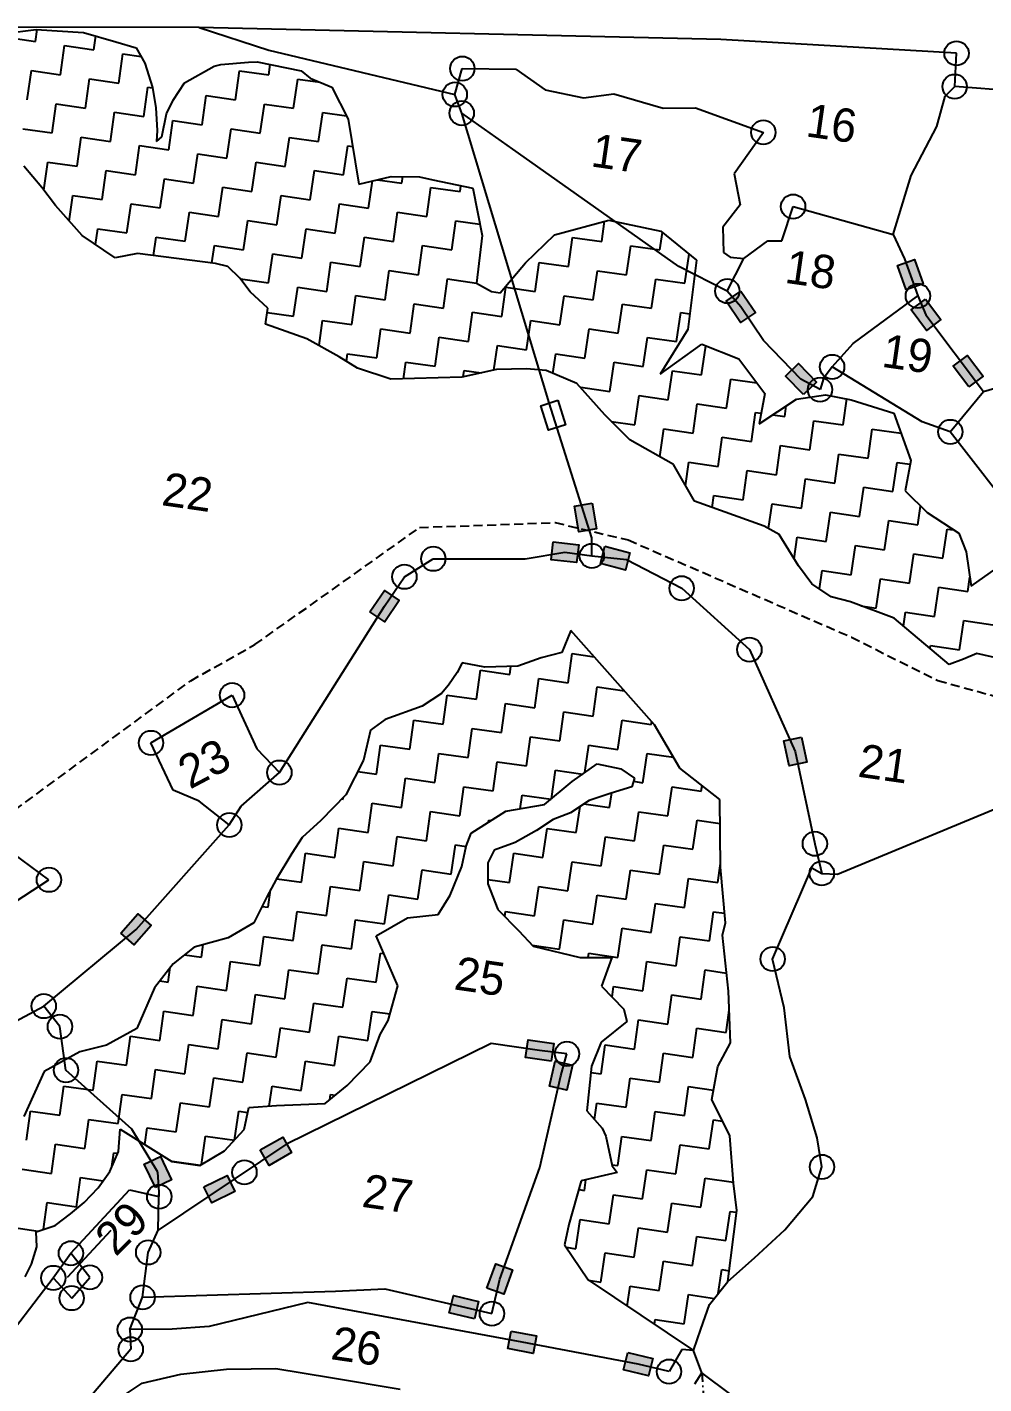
# Model space of a CAD drawing. Header units: metres. Extents: x 322372 to 326475, y 1828986 to 1832433.
# Drawn here: x 325627 to 326158, y 1829857 to 1830610 of the extents above; entities that cross this region are included whole.
import ezdxf

# ---------------------------------------------------------------- set-up
doc = ezdxf.new("R2010")
doc.units = ezdxf.units.M
doc.header["$MEASUREMENT"] = 0
doc.linetypes.add('DASHDOT', pattern=[1, 0.5, -0.25, 0, -0.25])
doc.linetypes.add('DASHED', pattern=[0.75, 0.5, -0.25])
for name, color, linetype in [('LINE_FOOTPATH', 1, 'DASHED'), ('POLY_HATCH', 12, 'Continuous'), ('POLY_PARCEL', 6, 'Continuous'), ('POLY_WATER', 4, 'Continuous'), ('TEXT_PARCEL', 7, 'Continuous'), ('V_BOUND_LINE', 7, 'Continuous'), ('V_BOUND_STREAM_LINE', 7, 'DASHDOT')]:
    doc.layers.add(name, color=color, linetype=linetype)
doc.styles.get("Standard").update_dxf_attribs({"font": 'simplex.shx'})
doc.styles.add('TEXT_MAP', font='', dxfattribs={"height": 2.5})
doc.styles.get('TEXT_MAP').set_extended_font_data('Kruti Dev 050')
doc.dimstyles.get("Standard").update_dxf_attribs({"dimtxt": 0.18, "dimasz": 0.18, "dimexe": 0.18, "dimexo": 0.0625, "dimgap": 0.09, "dimtad": 0, "dimtih": 1, "dimtoh": 1, "dimdec": 4, "dimzin": 0, "dimdsep": 46, "dimtxsty": 'Standard', "dimcen": 0.09, "dimadec": 0, "dimazin": 0, "dimtfac": 1, "dimtdec": 4, "dimtofl": 0, "dimtmove": 0, "dimatfit": 3, "dimfxl": 1, "dimtolj": 1, "dimtzin": 0, "dimarcsym": 0})

msp = doc.modelspace()

# ---------------------------------------------------------------- hatches: boundary and pattern name
for points in [[(326119.58, 1830480.79), (326110.25, 1830477.46), (326115.07, 1830463.97), (326124.4, 1830467.3)], [(326023.12, 1830445.88), (326031.34, 1830451.42), (326023.34, 1830463.3), (326015.12, 1830457.77)], [(326126.35, 1830441.47), (326134.28, 1830447.41), (326125.69, 1830458.87), (326117.76, 1830452.93)], [(326055.22, 1830423.02), (326048.11, 1830416.12), (326058.09, 1830405.84), (326065.2, 1830412.74)], [(326149.14, 1830427.57), (326141.21, 1830421.63), (326149.8, 1830410.17), (326157.73, 1830416.11)], [(325933.34, 1830329.69), (325943.11, 1830331.31), (325940.76, 1830345.44), (325930.98, 1830343.82)], [(325932.18, 1830312.52), (325933.31, 1830322.36), (325919.08, 1830323.99), (325917.95, 1830314.15)], [(325959.21, 1830308.36), (325961.71, 1830317.95), (325947.84, 1830321.57), (325945.34, 1830311.98)], [(325833.71, 1830291.52), (325825.5, 1830297.08), (325817.47, 1830285.22), (325825.67, 1830279.66)], [(326050.17, 1830199.6), (326059.86, 1830201.65), (326056.89, 1830215.67), (326047.2, 1830213.61)], [(325696.14, 1830110.95), (325688.75, 1830117.55), (325679.21, 1830106.87), (325686.6, 1830100.27)], [(325905.27, 1830047.5), (325903.86, 1830037.69), (325918.04, 1830035.66), (325919.45, 1830045.46)], [(325917.06, 1830021.75), (325926.72, 1830019.54), (325929.92, 1830033.5), (325920.26, 1830035.71)], [(325773.99, 1829984.94), (325769.1, 1829993.56), (325756.64, 1829986.49), (325761.54, 1829977.87)], [(325701.2, 1829982.71), (325692.26, 1829978.46), (325698.41, 1829965.52), (325707.36, 1829969.78)], [(325742.56, 1829963.33), (325738.25, 1829972.25), (325725.35, 1829966.02), (325729.66, 1829957.1)], [(325896.57, 1829919.77), (325887.25, 1829923.13), (325882.39, 1829909.65), (325891.71, 1829906.29)], [(325863.75, 1829905.57), (325861.52, 1829895.92), (325875.48, 1829892.71), (325877.71, 1829902.36)], [(325908.01, 1829873.46), (325909.84, 1829883.2), (325895.76, 1829885.84), (325893.93, 1829876.1)], [(325972.1, 1829861.03), (325974.44, 1829870.66), (325960.52, 1829874.05), (325958.18, 1829864.42)]]:
    msp.add_hatch(color=256).paths.add_polyline_path(points)

# ---------------------------------------------------------------- linework, layer by layer
for points in [[(326115.07, 1830463.97), (326110.25, 1830477.46), (326119.58, 1830480.79), (326124.4, 1830467.3)], [(326023.34, 1830463.3), (326031.34, 1830451.42), (326023.12, 1830445.88), (326015.12, 1830457.77)], [(326125.69, 1830458.87), (326134.28, 1830447.41), (326126.35, 1830441.47), (326117.76, 1830452.93)], [(326058.09, 1830405.84), (326048.11, 1830416.12), (326055.22, 1830423.02), (326065.2, 1830412.74)], [(326149.8, 1830410.17), (326141.21, 1830421.63), (326149.14, 1830427.57), (326157.73, 1830416.11)], [(325921.67, 1830402.62), (325925.99, 1830388.96), (325916.54, 1830385.98), (325912.22, 1830399.63)], [(325940.76, 1830345.44), (325943.11, 1830331.31), (325933.34, 1830329.69), (325930.98, 1830343.82)], [(325919.08, 1830323.99), (325933.31, 1830322.36), (325932.18, 1830312.52), (325917.95, 1830314.15)], [(325947.84, 1830321.57), (325961.71, 1830317.95), (325959.21, 1830308.36), (325945.34, 1830311.98)], [(325817.47, 1830285.22), (325825.5, 1830297.08), (325833.71, 1830291.52), (325825.67, 1830279.66)], [(326056.89, 1830215.67), (326059.86, 1830201.65), (326050.17, 1830199.6), (326047.2, 1830213.61)], [(325679.21, 1830106.87), (325688.75, 1830117.55), (325696.14, 1830110.95), (325686.6, 1830100.27)], [(325918.04, 1830035.66), (325903.86, 1830037.69), (325905.27, 1830047.5), (325919.45, 1830045.46)], [(325929.92, 1830033.5), (325926.72, 1830019.54), (325917.06, 1830021.75), (325920.26, 1830035.71)], [(325756.64, 1829986.49), (325769.1, 1829993.56), (325773.99, 1829984.94), (325761.54, 1829977.87)], [(325698.41, 1829965.52), (325692.26, 1829978.46), (325701.2, 1829982.71), (325707.36, 1829969.78)], [(325725.35, 1829966.02), (325738.25, 1829972.25), (325742.56, 1829963.33), (325729.66, 1829957.1)], [(325882.39, 1829909.65), (325887.25, 1829923.13), (325896.57, 1829919.77), (325891.71, 1829906.29)], [(325875.48, 1829892.71), (325861.52, 1829895.92), (325863.75, 1829905.57), (325877.71, 1829902.36)], [(325895.76, 1829885.84), (325909.84, 1829883.2), (325908.01, 1829873.46), (325893.93, 1829876.1)], [(325960.52, 1829874.05), (325974.44, 1829870.66), (325972.1, 1829861.03), (325958.18, 1829864.42)]]:
    msp.add_lwpolyline(points, close=True)
for centre in [(326142.98, 1830595.3), (325868.74, 1830586.82), (326141.96, 1830576.84), (325864.56, 1830572.43), (325868.42, 1830562.06), (326035.78, 1830551.41), (326052.32, 1830510.21), (326015.77, 1830463.28), (326121.53, 1830460.61), (326073.96, 1830421.2), (326067.24, 1830408.56), (326139.54, 1830385.12), (325852.64, 1830314.64), (325940.59, 1830316.27), (325836.61, 1830304.65), (325990.47, 1830298.29), (326028.05, 1830264.22), (325740.97, 1830238.92), (325695.94, 1830212.43), (325767.23, 1830195.97), (325739.44, 1830166.86), (326064.38, 1830156.42), (325639.33, 1830136.4), (326068.21, 1830139.97), (326040.95, 1830092.4), (325636.47, 1830066.28), (325645.42, 1830054.87), (325926.82, 1830039.79), (325648.78, 1830030.71), (325747.83, 1829973.98), (326068.31, 1829977.01), (325700.55, 1829960.5), (325651.52, 1829929.08), (325694.42, 1829929.51), (325641.77, 1829915.39), (325662.06, 1829915.67), (325651.95, 1829904.15), (325691.31, 1829904.6), (325885.15, 1829895.56), (325684.21, 1829886.7), (325684.74, 1829875.76), (325983.44, 1829863.37)]:
    msp.add_circle(centre, 6.76)
at = {"layer": 'LINE_FOOTPATH', "ltscale": 10}
for p, q in [((325753.66, 1830266.99), (325845.03, 1830332.03)), ((325845.03, 1830332.03), (325920.17, 1830334.75)), ((325920.17, 1830334.75), (325960.75, 1830325.11)), ((325960.75, 1830325.11), (326084.62, 1830271.1)), ((326084.62, 1830271.1), (326132.67, 1830247.04)), ((325718.03, 1830246.97), (325753.66, 1830266.99)), ((325590.06, 1830152.87), (325718.03, 1830246.97)), ((326132.67, 1830247.04), (326254.36, 1830213.57))]:
    msp.add_line(p, q, dxfattribs=at)
at = {"layer": 'POLY_HATCH'}
for p, q in [((325614.6, 1830606.26), (325632.3, 1830608.5)), ((325632.3, 1830608.5), (325658.57, 1830606.9)), ((325658.57, 1830606.9), (325676.5, 1830601.72)), ((325676.5, 1830601.72), (325687.75, 1830598.36)), ((325687.75, 1830598.36), (325692.61, 1830589.85)), ((325692.61, 1830589.85), (325696.74, 1830576.23)), ((325714.5, 1830578.89), (325731.05, 1830588.24)), ((325731.05, 1830588.24), (325734.64, 1830589.03)), ((325734.64, 1830589.03), (325750.02, 1830590.29)), ((325750.02, 1830590.29), (325754.83, 1830590.47)), ((325754.83, 1830590.47), (325779.34, 1830585.65)), ((325779.34, 1830585.65), (325784.38, 1830581.45)), ((325784.38, 1830581.45), (325796.26, 1830576.56)), ((325696.74, 1830576.23), (325698.62, 1830565.1)), ((325708.35, 1830569.35), (325714.5, 1830578.89)), ((325796.26, 1830576.56), (325805.43, 1830558.67)), ((325698.62, 1830565.1), (325699.4, 1830552.4)), ((325704.64, 1830561.64), (325708.35, 1830569.35)), ((325701.95, 1830548.99), (325704.64, 1830561.64)), ((325805.43, 1830558.67), (325811.31, 1830522.62)), ((325699.4, 1830552.4), (325698.97, 1830546.38)), ((325698.97, 1830546.38), (325701.95, 1830548.99)), ((325635.38, 1830520.81), (325625.33, 1830532.61)), ((325811.31, 1830522.62), (325829.2, 1830526.95)), ((325829.2, 1830526.95), (325845.06, 1830526.74)), ((325845.06, 1830526.74), (325852.41, 1830525)), ((325642.91, 1830510.75), (325635.38, 1830520.81)), ((325852.41, 1830525), (325874.55, 1830520.44)), ((325874.55, 1830520.44), (325879.75, 1830494.15)), ((325657.8, 1830494.11), (325642.91, 1830510.75)), ((325919.88, 1830494.6), (325950.06, 1830502.69)), ((325950.06, 1830502.69), (325978.87, 1830496.49)), ((325676.06, 1830481.82), (325657.8, 1830494.11)), ((325879.75, 1830494.15), (325876.64, 1830467.67)), ((325903.82, 1830478.95), (325919.88, 1830494.6)), ((325978.87, 1830496.49), (325998.69, 1830480.52)), ((325688.44, 1830484.19), (325676.06, 1830481.82)), ((325731.85, 1830478.64), (325688.44, 1830484.19)), ((325738.52, 1830477), (325731.85, 1830478.64)), ((325745.19, 1830470.51), (325738.52, 1830477)), ((325889.69, 1830462.34), (325903.82, 1830478.95)), ((325998.69, 1830480.52), (325993.83, 1830441.87)), ((325750.99, 1830462.78), (325745.19, 1830470.51)), ((325876.64, 1830467.67), (325884.96, 1830463.02)), ((325760.75, 1830453.78), (325750.99, 1830462.78)), ((325884.96, 1830463.02), (325889.69, 1830462.34)), ((325759.49, 1830444.99), (325760.75, 1830453.78)), ((325782.5, 1830436.85), (325759.49, 1830444.99)), ((325800.38, 1830426.69), (325782.5, 1830436.85)), ((325993.83, 1830441.87), (325978.53, 1830417.14)), ((325978.53, 1830417.14), (326001.65, 1830433.84)), ((326001.65, 1830433.84), (326022.13, 1830425.73)), ((325810.53, 1830420.4), (325800.38, 1830426.69)), ((326022.13, 1830425.73), (326036.62, 1830406.39)), ((325828.99, 1830414.3), (325810.53, 1830420.4)), ((325868.54, 1830415.52), (325828.99, 1830414.3)), ((325887.79, 1830419.66), (325868.54, 1830415.52)), ((325904.42, 1830420.04), (325887.79, 1830419.66)), ((325915.35, 1830419.16), (325904.42, 1830420.04)), ((325932.27, 1830411.9), (325915.35, 1830419.16)), ((325947.73, 1830394.49), (325932.27, 1830411.9)), ((326036.62, 1830406.39), (326033.51, 1830389.57)), ((326033.51, 1830389.57), (326054.12, 1830403.18)), ((326054.12, 1830403.18), (326070.36, 1830405.68)), ((326070.36, 1830405.68), (326084.48, 1830402.97)), ((326084.48, 1830402.97), (326108.26, 1830395.41)), ((325961.64, 1830380.75), (325947.73, 1830394.49)), ((326108.26, 1830395.41), (326117.63, 1830369.21)), ((325985.91, 1830366.91), (325961.64, 1830380.75)), ((326117.63, 1830369.21), (326114.52, 1830352.4)), ((325997.5, 1830346.61), (325985.91, 1830366.91)), ((326036.26, 1830332.75), (325997.5, 1830346.61)), ((326114.52, 1830352.4), (326126.6, 1830340.3)), ((326126.6, 1830340.3), (326144.29, 1830328.79)), ((326044.58, 1830328.11), (326036.26, 1830332.75)), ((326055.2, 1830310.7), (326044.58, 1830328.11)), ((326144.29, 1830328.79), (326148.35, 1830318.54)), ((326148.35, 1830318.54), (326151.14, 1830299.5)), ((326062.74, 1830300.65), (326055.2, 1830310.7)), ((326151.14, 1830299.5), (326164.97, 1830309.25)), ((326073.47, 1830293.58), (326062.74, 1830300.65)), ((326084.1, 1830290.67), (326073.47, 1830293.58)), ((326108.37, 1830281.67), (326084.1, 1830290.67)), ((326138.81, 1830255.92), (326108.37, 1830281.67)), ((325928.91, 1830274.83), (325923.91, 1830262.59)), ((325975.43, 1830222.48), (325928.91, 1830274.83)), ((325868.63, 1830256.92), (325865.9, 1830251.48)), ((325881.24, 1830254.46), (325868.63, 1830256.92)), ((325912.47, 1830259.7), (325899.49, 1830255.08)), ((325923.91, 1830262.59), (325912.47, 1830259.7)), ((326146.84, 1830258.91), (326138.81, 1830255.92)), ((326154.19, 1830261.99), (326146.84, 1830258.91)), ((326172.27, 1830258.02), (326154.19, 1830261.99)), ((325865.9, 1830251.48), (325860.99, 1830244.4)), ((325899.49, 1830255.08), (325881.24, 1830254.46)), ((325860.99, 1830244.4), (325857.09, 1830239.78)), ((325846.37, 1830232.89), (325825.85, 1830225.47)), ((325857.09, 1830239.78), (325846.37, 1830232.89)), ((325825.85, 1830225.47), (325817.86, 1830219.49)), ((325817.86, 1830219.49), (325813.93, 1830202.91)), ((325989.48, 1830198.43), (325975.43, 1830222.48)), ((325813.93, 1830202.91), (325804.02, 1830183.59)), ((325929.66, 1830191.03), (325943.63, 1830200.75)), ((325943.63, 1830200.75), (325956.65, 1830198.04)), ((325956.65, 1830198.04), (325964.27, 1830192.76)), ((326011.62, 1830180.99), (325989.48, 1830198.43)), ((325914.41, 1830178.14), (325929.66, 1830191.03)), ((325962.74, 1830187.95), (325951.36, 1830184.56)), ((325964.27, 1830192.76), (325962.74, 1830187.95)), ((325804.02, 1830183.59), (325790.31, 1830169.36)), ((325939.04, 1830180.47), (325928.83, 1830173.56)), ((325951.36, 1830184.56), (325939.04, 1830180.47)), ((326012.05, 1830143.34), (326011.62, 1830180.99)), ((325873.58, 1830162.23), (325892.94, 1830174.52)), ((325892.94, 1830174.52), (325914.41, 1830178.14)), ((325928.83, 1830173.56), (325919.09, 1830169.93)), ((325790.31, 1830169.36), (325779.86, 1830159.84)), ((325919.09, 1830169.93), (325909.82, 1830163.73)), ((325779.86, 1830159.84), (325774.05, 1830150.95)), ((325870.88, 1830155.08), (325873.58, 1830162.23)), ((325909.82, 1830163.73), (325897.97, 1830157.05)), ((325774.05, 1830150.95), (325765.51, 1830136.62)), ((325868.41, 1830143.71), (325870.88, 1830155.08)), ((325886.48, 1830152.84), (325882.95, 1830145.81)), ((325897.97, 1830157.05), (325886.48, 1830152.84)), ((325861.95, 1830127.89), (325868.41, 1830143.71)), ((325882.95, 1830145.81), (325882.95, 1830134.09)), ((326014.76, 1830112.49), (326012.05, 1830143.34)), ((325765.51, 1830136.62), (325760.23, 1830127.01)), ((325855.37, 1830117.11), (325861.95, 1830127.89)), ((325882.95, 1830134.09), (325888.45, 1830119.9)), ((325760.23, 1830127.01), (325752.96, 1830112.5)), ((325888.45, 1830119.9), (325900.17, 1830108.16)), ((325752.96, 1830112.5), (325738.8, 1830104.16)), ((325821, 1830105.29), (325838.36, 1830115.36)), ((325838.36, 1830115.36), (325855.37, 1830117.11)), ((326013.12, 1830105.59), (326014.76, 1830112.49)), ((325832.94, 1830077.62), (325821, 1830105.29)), ((325900.17, 1830108.16), (325908.14, 1830099.48)), ((326016.46, 1830074.65), (326013.12, 1830105.59)), ((325719.91, 1830099.1), (325708.2, 1830089.76)), ((325738.8, 1830104.16), (325719.91, 1830099.1)), ((325908.14, 1830099.48), (325934.06, 1830093.25)), ((325708.2, 1830089.76), (325697.84, 1830076.34)), ((325934.06, 1830093.25), (325951.65, 1830093.23)), ((325951.65, 1830093.23), (325946.01, 1830077.29)), ((325697.84, 1830076.34), (325688.11, 1830053.76)), ((325827.65, 1830058.28), (325832.94, 1830077.62)), ((325946.01, 1830077.29), (325958.44, 1830064.62)), ((326017.53, 1830045.98), (326016.46, 1830074.65)), ((325958.44, 1830064.62), (325959.96, 1830057.71)), ((325688.11, 1830053.76), (325671.22, 1830044.51)), ((325823.19, 1830050.54), (325827.65, 1830058.28)), ((325959.96, 1830057.71), (325945.76, 1830046.34)), ((325817.67, 1830035.42), (325823.19, 1830050.54)), ((325945.76, 1830046.34), (325940.47, 1830032.87)), ((326010.44, 1830032.74), (326017.53, 1830045.98)), ((325656.42, 1830040.81), (325636.72, 1830030.02)), ((325671.22, 1830044.51), (325656.42, 1830040.81)), ((325636.72, 1830030.02), (325625.36, 1830005.08)), ((325804.87, 1830022.19), (325817.67, 1830035.42)), ((325940.47, 1830032.87), (325937.76, 1830008.13)), ((326007.16, 1830014.41), (326010.44, 1830032.74)), ((325792.55, 1830012.23), (325804.87, 1830022.19)), ((325747.74, 1829997.73), (325750.32, 1830009.92)), ((325750.32, 1830009.92), (325765.57, 1830011.08)), ((325765.57, 1830011.08), (325792.55, 1830012.23)), ((325937.76, 1830008.13), (325946.43, 1829998.51)), ((326017.22, 1829994.17), (326007.16, 1830014.41)), ((325677.98, 1829985.54), (325678.92, 1829997.97)), ((325678.92, 1829997.97), (325707.49, 1829980.06)), ((325736.82, 1829985.9), (325747.74, 1829997.73)), ((325946.43, 1829998.51), (325948.31, 1829994.05)), ((325948.31, 1829994.05), (325951.82, 1829977.64)), ((326019.29, 1829967.95), (326017.22, 1829994.17)), ((325673.04, 1829974.52), (325677.98, 1829985.54)), ((325723.09, 1829977.82), (325736.82, 1829985.9)), ((325707.49, 1829980.06), (325723.09, 1829977.82)), ((325951.82, 1829977.64), (325954.63, 1829973.89)), ((325666.7, 1829965.38), (325673.04, 1829974.52)), ((325954.63, 1829973.89), (325934.68, 1829969.21)), ((325658.84, 1829957.3), (325666.7, 1829965.38)), ((325934.68, 1829969.21), (325927.87, 1829945.07)), ((326021.01, 1829952.8), (326019.29, 1829967.95)), ((325651.21, 1829950.86), (325658.84, 1829957.3)), ((325642.76, 1829944.53), (325651.21, 1829950.86)), ((326016.15, 1829913.33), (326021.01, 1829952.8)), ((325632.2, 1829941.03), (325642.76, 1829944.53)), ((325632.67, 1829932.58), (325632.2, 1829941.03)), ((325927.87, 1829945.07), (325925.4, 1829933.7)), ((325629.61, 1829922.97), (325632.67, 1829932.58)), ((325925.4, 1829933.7), (325938.52, 1829914.22)), ((325626.09, 1829915.94), (325629.61, 1829922.97)), ((325938.52, 1829914.22), (325997.1, 1829875.05))]:
    msp.add_line(p, q, dxfattribs=at)
at = {"layer": 'POLY_HATCH', "linetype": 'Continuous'}
for p, q in [((325615.72, 1830604.21), (325631.89, 1830601.89)), ((325631.89, 1830601.89), (325632.83, 1830608.46)), ((325664.24, 1830597.24), (325665.34, 1830604.94)), ((325645.74, 1830583.39), (325648.06, 1830599.57)), ((325648.06, 1830599.57), (325664.24, 1830597.24)), ((325678.09, 1830578.75), (325680.41, 1830594.92)), ((325680.41, 1830594.92), (325690.55, 1830593.47)), ((325761.28, 1830583.31), (325762.1, 1830589.04)), ((325627.24, 1830569.54), (325629.57, 1830585.71)), ((325629.57, 1830585.71), (325645.74, 1830583.39)), ((325659.59, 1830564.9), (325661.91, 1830581.07)), ((325661.91, 1830581.07), (325678.09, 1830578.75)), ((325742.78, 1830569.46), (325745.1, 1830585.63)), ((325745.1, 1830585.63), (325761.28, 1830583.31)), ((325775.13, 1830564.82), (325777.45, 1830580.99)), ((325777.45, 1830580.99), (325789.81, 1830579.21)), ((325691.94, 1830560.25), (325694.26, 1830576.43)), ((325694.26, 1830576.43), (325696.77, 1830576.07)), ((325641.1, 1830551.05), (325643.42, 1830567.22)), ((325643.42, 1830567.22), (325659.59, 1830564.9)), ((325724.28, 1830555.61), (325726.61, 1830571.78)), ((325726.61, 1830571.78), (325742.78, 1830569.46)), ((325756.63, 1830550.96), (325758.95, 1830567.14)), ((325758.95, 1830567.14), (325775.13, 1830564.82)), ((325673.44, 1830546.4), (325675.76, 1830562.57)), ((325675.76, 1830562.57), (325691.94, 1830560.25)), ((325705.79, 1830541.76), (325708.11, 1830557.93)), ((325708.11, 1830557.93), (325724.28, 1830555.61)), ((325788.98, 1830546.32), (325791.3, 1830562.49)), ((325791.3, 1830562.49), (325804.44, 1830560.61)), ((325624.92, 1830553.37), (325641.1, 1830551.05)), ((325738.14, 1830537.11), (325740.46, 1830553.29)), ((325740.46, 1830553.29), (325756.63, 1830550.96)), ((325654.95, 1830532.55), (325657.27, 1830548.72)), ((325657.27, 1830548.72), (325673.44, 1830546.4)), ((325687.29, 1830527.91), (325689.62, 1830544.08)), ((325689.62, 1830544.08), (325705.79, 1830541.76)), ((325770.48, 1830532.47), (325772.8, 1830548.64)), ((325772.8, 1830548.64), (325788.98, 1830546.32)), ((325802.83, 1830527.82), (325805.15, 1830544)), ((325805.15, 1830544), (325807.89, 1830543.6)), ((325636.53, 1830519.27), (325638.77, 1830534.87)), ((325638.77, 1830534.87), (325654.95, 1830532.55)), ((325719.64, 1830523.26), (325721.96, 1830539.44)), ((325721.96, 1830539.44), (325738.14, 1830537.11)), ((325751.99, 1830518.62), (325754.31, 1830534.79)), ((325754.31, 1830534.79), (325770.48, 1830532.47)), ((325668.8, 1830514.05), (325671.12, 1830530.23)), ((325671.12, 1830530.23), (325687.29, 1830527.91)), ((325784.33, 1830513.97), (325786.66, 1830530.15)), ((325786.66, 1830530.15), (325802.83, 1830527.82)), ((325835.18, 1830523.18), (325835.71, 1830526.87)), ((325701.15, 1830509.41), (325703.47, 1830525.58)), ((325703.47, 1830525.58), (325719.64, 1830523.26)), ((325733.49, 1830504.77), (325735.81, 1830520.94)), ((325735.81, 1830520.94), (325751.99, 1830518.62)), ((325816.68, 1830509.33), (325818.85, 1830524.44)), ((325821.65, 1830525.12), (325835.18, 1830523.18)), ((325849.03, 1830504.68), (325851.35, 1830520.86)), ((325851.35, 1830520.86), (325867.52, 1830518.54)), ((325867.52, 1830518.54), (325867.99, 1830521.79)), ((325650.59, 1830502.17), (325652.62, 1830516.38)), ((325652.62, 1830516.38), (325668.8, 1830514.05)), ((325682.65, 1830495.56), (325684.97, 1830511.73)), ((325684.97, 1830511.73), (325701.15, 1830509.41)), ((325765.84, 1830500.12), (325768.16, 1830516.3)), ((325768.16, 1830516.3), (325784.33, 1830513.97)), ((325798.19, 1830495.48), (325800.51, 1830511.65)), ((325800.51, 1830511.65), (325816.68, 1830509.33)), ((325715, 1830490.92), (325717.32, 1830507.09)), ((325717.32, 1830507.09), (325733.49, 1830504.77)), ((325830.53, 1830490.83), (325832.85, 1830507.01)), ((325832.85, 1830507.01), (325849.03, 1830504.68)), ((325665.22, 1830489.12), (325666.48, 1830497.88)), ((325666.48, 1830497.88), (325682.65, 1830495.56)), ((325747.34, 1830486.27), (325749.67, 1830502.44)), ((325749.67, 1830502.44), (325765.84, 1830500.12)), ((325779.69, 1830481.63), (325782.01, 1830497.8)), ((325782.01, 1830497.8), (325798.19, 1830495.48)), ((325862.88, 1830486.19), (325865.2, 1830502.36)), ((325865.2, 1830502.36), (325878.51, 1830500.45)), ((325946.07, 1830490.75), (325947.69, 1830502.06)), ((325697.36, 1830483.05), (325698.82, 1830493.24)), ((325698.82, 1830493.24), (325715, 1830490.92)), ((325812.04, 1830476.98), (325814.36, 1830493.16)), ((325814.36, 1830493.16), (325830.53, 1830490.83)), ((325927.57, 1830476.9), (325929.89, 1830493.07)), ((325929.89, 1830493.07), (325946.07, 1830490.75)), ((325978.41, 1830486.11), (325979.8, 1830495.74)), ((325729.78, 1830478.91), (325731.17, 1830488.59)), ((325731.17, 1830488.59), (325747.34, 1830486.27)), ((325761.19, 1830467.78), (325763.52, 1830483.95)), ((325763.52, 1830483.95), (325779.69, 1830481.63)), ((325844.38, 1830472.34), (325846.71, 1830488.51)), ((325846.71, 1830488.51), (325862.88, 1830486.19)), ((325959.92, 1830472.26), (325962.24, 1830488.43)), ((325962.24, 1830488.43), (325978.41, 1830486.11)), ((325992.27, 1830467.61), (325994.59, 1830483.79)), ((325994.59, 1830483.79), (325994.65, 1830483.78)), ((325793.54, 1830463.13), (325795.86, 1830479.3)), ((325795.86, 1830479.3), (325812.04, 1830476.98)), ((325825.89, 1830458.49), (325828.21, 1830474.66)), ((325828.21, 1830474.66), (325844.38, 1830472.34)), ((325909.08, 1830463.05), (325911.4, 1830479.22)), ((325911.4, 1830479.22), (325927.57, 1830476.9)), ((325941.42, 1830458.41), (325943.75, 1830474.58)), ((325943.75, 1830474.58), (325959.92, 1830472.26)), ((325745.56, 1830470.02), (325761.19, 1830467.78)), ((325858.23, 1830453.84), (325860.56, 1830470.02)), ((325860.56, 1830470.02), (325876.65, 1830467.71)), ((325973.77, 1830453.76), (325976.09, 1830469.93)), ((325976.09, 1830469.93), (325992.27, 1830467.61)), ((325775.05, 1830449.28), (325777.37, 1830465.45)), ((325777.37, 1830465.45), (325793.54, 1830463.13)), ((325807.39, 1830444.64), (325809.71, 1830460.81)), ((325809.71, 1830460.81), (325825.89, 1830458.49)), ((325890.58, 1830449.2), (325892.9, 1830465.37)), ((325892.9, 1830465.37), (325909.08, 1830463.05)), ((325922.93, 1830444.55), (325925.25, 1830460.73)), ((325925.25, 1830460.73), (325941.42, 1830458.41)), ((325760.41, 1830451.38), (325775.05, 1830449.28)), ((325839.74, 1830439.99), (325842.06, 1830456.16)), ((325842.06, 1830456.16), (325858.23, 1830453.84)), ((325872.09, 1830435.35), (325874.41, 1830451.52)), ((325874.41, 1830451.52), (325890.58, 1830449.2)), ((325955.27, 1830439.91), (325957.6, 1830456.08)), ((325957.6, 1830456.08), (325973.77, 1830453.76)), ((325987.62, 1830435.27), (325989.94, 1830451.44)), ((325989.94, 1830451.44), (325994.94, 1830450.72)), ((325789.22, 1830433.03), (325791.22, 1830446.96)), ((325791.22, 1830446.96), (325807.39, 1830444.64)), ((325904.43, 1830430.7), (325906.75, 1830446.88)), ((325906.75, 1830446.88), (325922.93, 1830444.55)), ((325821.24, 1830426.14), (325823.57, 1830442.31)), ((325823.57, 1830442.31), (325839.74, 1830439.99)), ((325853.59, 1830421.5), (325855.91, 1830437.67)), ((325855.91, 1830437.67), (325872.09, 1830435.35)), ((325936.78, 1830426.06), (325939.1, 1830442.23)), ((325939.1, 1830442.23), (325955.27, 1830439.91)), ((325969.13, 1830421.41), (325971.45, 1830437.59)), ((325971.45, 1830437.59), (325987.62, 1830435.27)), ((325886.29, 1830419.34), (325888.26, 1830433.03)), ((325888.26, 1830433.03), (325904.43, 1830430.7)), ((326001.47, 1830416.77), (326003.79, 1830432.94)), ((326003.79, 1830432.94), (326003.98, 1830432.92)), ((325804.45, 1830424.16), (325805.07, 1830428.46)), ((325805.07, 1830428.46), (325821.24, 1830426.14)), ((325836.08, 1830414.51), (325837.42, 1830423.82)), ((325837.42, 1830423.82), (325853.59, 1830421.5)), ((325919.05, 1830417.57), (325920.61, 1830428.38)), ((325920.61, 1830428.38), (325936.78, 1830426.06)), ((325950.63, 1830407.56), (325952.95, 1830423.74)), ((325952.95, 1830423.74), (325969.13, 1830421.41)), ((325869.26, 1830415.68), (325869.76, 1830419.17)), ((325869.76, 1830419.17), (325879.22, 1830417.82)), ((325982.98, 1830402.92), (325985.3, 1830419.09)), ((325985.3, 1830419.09), (326001.47, 1830416.77)), ((326015.32, 1830398.27), (326017.65, 1830414.45)), ((326017.65, 1830414.45), (326032.14, 1830412.37)), ((325934.4, 1830409.49), (325934.46, 1830409.89)), ((325934.46, 1830409.89), (325950.63, 1830407.56)), ((325964.48, 1830389.07), (325966.8, 1830405.24)), ((325966.8, 1830405.24), (325982.98, 1830402.92)), ((325996.83, 1830384.42), (325999.15, 1830400.6)), ((325999.15, 1830400.6), (326015.32, 1830398.27)), ((326047.67, 1830393.63), (326048.51, 1830399.48)), ((326080.02, 1830388.99), (326082.09, 1830403.43)), ((326029.18, 1830379.78), (326031.5, 1830395.95)), ((326031.5, 1830395.95), (326034.61, 1830395.51)), ((326041.09, 1830394.58), (326047.67, 1830393.63)), ((326061.52, 1830375.14), (326063.84, 1830391.31)), ((326063.84, 1830391.31), (326080.02, 1830388.99)), ((325951.3, 1830390.96), (325964.48, 1830389.07)), ((325978.42, 1830371.18), (325980.65, 1830386.75)), ((325980.65, 1830386.75), (325996.83, 1830384.42)), ((326093.87, 1830370.49), (326096.19, 1830386.66)), ((326096.19, 1830386.66), (326112.21, 1830384.36)), ((326010.68, 1830365.93), (326013, 1830382.1)), ((326013, 1830382.1), (326029.18, 1830379.78)), ((326043.03, 1830361.28), (326045.35, 1830377.46)), ((326045.35, 1830377.46), (326061.52, 1830375.14)), ((326075.37, 1830356.64), (326077.7, 1830372.81)), ((326077.7, 1830372.81), (326093.87, 1830370.49)), ((325992.62, 1830355.14), (325994.51, 1830368.25)), ((325994.51, 1830368.25), (326010.68, 1830365.93)), ((326024.53, 1830347.43), (326026.85, 1830363.61)), ((326026.85, 1830363.61), (326043.03, 1830361.28)), ((326107.72, 1830352), (326110.04, 1830368.17)), ((326110.04, 1830368.17), (326117.24, 1830367.13)), ((326056.88, 1830342.79), (326059.2, 1830358.96)), ((326059.2, 1830358.96), (326075.37, 1830356.64)), ((326089.22, 1830338.14), (326091.55, 1830354.32)), ((326091.55, 1830354.32), (326107.72, 1830352)), ((326007.4, 1830343.07), (326008.36, 1830349.75)), ((326008.36, 1830349.75), (326024.53, 1830347.43)), ((326038.73, 1830331.38), (326040.7, 1830345.11)), ((326040.7, 1830345.11), (326056.88, 1830342.79)), ((326070.73, 1830324.29), (326073.05, 1830340.47)), ((326073.05, 1830340.47), (326089.22, 1830338.14)), ((326121.57, 1830333.5), (326123.06, 1830343.85)), ((326103.08, 1830319.65), (326105.4, 1830335.82)), ((326105.4, 1830335.82), (326121.57, 1830333.5)), ((326135.42, 1830315), (326137.74, 1830331.18)), ((326137.74, 1830331.18), (326141.44, 1830330.65)), ((326052.83, 1830314.59), (326054.56, 1830326.62)), ((326054.56, 1830326.62), (326070.73, 1830324.29)), ((326084.58, 1830305.8), (326086.9, 1830321.97)), ((326086.9, 1830321.97), (326103.08, 1830319.65)), ((326116.93, 1830301.15), (326119.25, 1830317.33)), ((326119.25, 1830317.33), (326135.42, 1830315)), ((326066.94, 1830297.88), (326068.41, 1830308.12)), ((326068.41, 1830308.12), (326084.58, 1830305.8)), ((326098.43, 1830287.3), (326100.75, 1830303.48)), ((326100.75, 1830303.48), (326116.93, 1830301.15)), ((326149.27, 1830296.51), (326150.41, 1830304.44)), ((326130.78, 1830282.66), (326133.1, 1830298.83)), ((326133.1, 1830298.83), (326149.27, 1830296.51)), ((326089.88, 1830288.53), (326098.43, 1830287.3)), ((326113.51, 1830277.32), (326114.6, 1830284.98)), ((326114.6, 1830284.98), (326130.78, 1830282.66)), ((326144.63, 1830264.16), (326146.95, 1830280.34)), ((326146.95, 1830280.34), (326163.12, 1830278.01)), ((326128.22, 1830264.87), (326128.46, 1830266.48)), ((326128.46, 1830266.48), (326144.63, 1830264.16)), ((325927.41, 1830245.83), (325929.73, 1830262)), ((325929.73, 1830262), (325941.86, 1830260.26)), ((325876.57, 1830236.62), (325878.89, 1830252.8)), ((325878.89, 1830252.8), (325895.06, 1830250.47)), ((325895.06, 1830250.47), (325895.71, 1830254.95)), ((325908.91, 1830231.98), (325911.24, 1830248.15)), ((325911.24, 1830248.15), (325927.41, 1830245.83)), ((325941.26, 1830227.33), (325943.58, 1830243.51)), ((325943.58, 1830243.51), (325958.67, 1830241.34)), ((325858.07, 1830222.77), (325860.39, 1830238.94)), ((325860.39, 1830238.94), (325876.57, 1830236.62)), ((325890.42, 1830218.13), (325892.74, 1830234.3)), ((325892.74, 1830234.3), (325908.91, 1830231.98)), ((325922.76, 1830213.48), (325925.09, 1830229.66)), ((325925.09, 1830229.66), (325941.26, 1830227.33)), ((325839.58, 1830208.92), (325841.9, 1830225.09)), ((325841.9, 1830225.09), (325858.07, 1830222.77)), ((325871.92, 1830204.28), (325874.24, 1830220.45)), ((325874.24, 1830220.45), (325890.42, 1830218.13)), ((325955.11, 1830208.84), (325957.43, 1830225.01)), ((325957.43, 1830225.01), (325973.61, 1830222.69)), ((325973.61, 1830222.69), (325973.83, 1830224.28)), ((325821.08, 1830195.07), (325823.4, 1830211.24)), ((325823.4, 1830211.24), (325839.58, 1830208.92)), ((325904.27, 1830199.63), (325906.59, 1830215.81)), ((325906.59, 1830215.81), (325922.76, 1830213.48)), ((325936.76, 1830195.96), (325938.94, 1830211.16)), ((325938.94, 1830211.16), (325955.11, 1830208.84)), ((325853.43, 1830190.42), (325855.75, 1830206.6)), ((325855.75, 1830206.6), (325871.92, 1830204.28)), ((325968.96, 1830190.34), (325971.29, 1830206.52)), ((325971.29, 1830206.52), (325985.99, 1830204.41)), ((325810.68, 1830196.56), (325821.08, 1830195.07)), ((325885.77, 1830185.78), (325888.1, 1830201.95)), ((325888.1, 1830201.95), (325904.27, 1830199.63)), ((325918.14, 1830181.3), (325920.44, 1830197.31)), ((325920.44, 1830197.31), (325935.57, 1830195.14)), ((325834.93, 1830176.57), (325837.25, 1830192.75)), ((325837.25, 1830192.75), (325853.43, 1830190.42)), ((325867.28, 1830171.93), (325869.6, 1830188.1)), ((325869.6, 1830188.1), (325885.77, 1830185.78)), ((325963.74, 1830191.09), (325968.96, 1830190.34)), ((325982.81, 1830171.85), (325985.14, 1830188.02)), ((325985.14, 1830188.02), (326001.31, 1830185.7)), ((326001.31, 1830185.7), (326001.75, 1830188.76)), ((325801.84, 1830181.32), (325802.59, 1830181.22)), ((325802.59, 1830181.22), (325802.73, 1830182.25)), ((325900.86, 1830175.86), (325901.95, 1830183.46)), ((325901.95, 1830183.46), (325917.98, 1830181.16)), ((325950.47, 1830176.49), (325951.64, 1830184.64)), ((325816.44, 1830162.72), (325818.76, 1830178.9)), ((325818.76, 1830178.9), (325834.93, 1830176.57)), ((325848.78, 1830158.08), (325851.11, 1830174.25)), ((325851.11, 1830174.25), (325867.28, 1830171.93)), ((325931.97, 1830162.64), (325934.05, 1830177.09)), ((325936.19, 1830178.54), (325950.47, 1830176.49)), ((325964.32, 1830158), (325966.64, 1830174.17)), ((325966.64, 1830174.17), (325982.81, 1830171.85)), ((325883.28, 1830168.39), (325883.45, 1830169.61)), ((325883.45, 1830169.61), (325884.87, 1830169.4)), ((325996.67, 1830153.35), (325998.99, 1830169.53)), ((325998.99, 1830169.53), (326011.77, 1830167.69)), ((325797.94, 1830148.87), (325800.26, 1830165.04)), ((325800.26, 1830165.04), (325816.44, 1830162.72)), ((325830.29, 1830144.23), (325832.61, 1830160.4)), ((325832.61, 1830160.4), (325848.78, 1830158.08)), ((325913.48, 1830148.79), (325915.8, 1830164.96)), ((325915.8, 1830164.96), (325931.97, 1830162.64)), ((325945.82, 1830144.15), (325948.15, 1830160.32)), ((325948.15, 1830160.32), (325964.32, 1830158)), ((325779.45, 1830135.02), (325781.77, 1830151.19)), ((325781.77, 1830151.19), (325797.94, 1830148.87)), ((325862.63, 1830139.58), (325864.96, 1830155.76)), ((325864.96, 1830155.76), (325870.84, 1830154.91)), ((325894.98, 1830134.94), (325897.3, 1830151.11)), ((325897.3, 1830151.11), (325913.48, 1830148.79)), ((325978.17, 1830139.5), (325980.49, 1830155.67)), ((325980.49, 1830155.67), (325996.67, 1830153.35)), ((325811.79, 1830130.38), (325814.11, 1830146.55)), ((325814.11, 1830146.55), (325830.29, 1830144.23)), ((325927.33, 1830130.29), (325929.65, 1830146.47)), ((325929.65, 1830146.47), (325945.82, 1830144.15)), ((326010.52, 1830134.86), (326012.03, 1830145.39)), ((325765.72, 1830136.99), (325779.45, 1830135.02)), ((325844.14, 1830125.73), (325846.46, 1830141.9)), ((325846.46, 1830141.9), (325862.63, 1830139.58)), ((325882.95, 1830136.67), (325894.98, 1830134.94)), ((325959.67, 1830125.65), (325962, 1830141.82)), ((325962, 1830141.82), (325978.17, 1830139.5)), ((325992.02, 1830121.01), (325994.34, 1830137.18)), ((325994.34, 1830137.18), (326010.52, 1830134.86)), ((325760.95, 1830121.17), (325762.34, 1830130.85)), ((325793.3, 1830116.52), (325795.62, 1830132.7)), ((325795.62, 1830132.7), (325811.79, 1830130.38)), ((325825.64, 1830111.88), (325827.97, 1830128.05)), ((325827.97, 1830128.05), (325844.14, 1830125.73)), ((325908.83, 1830116.44), (325911.15, 1830132.62)), ((325911.15, 1830132.62), (325927.33, 1830130.29)), ((325941.18, 1830111.8), (325943.5, 1830127.97)), ((325943.5, 1830127.97), (325959.67, 1830125.65)), ((325757.55, 1830121.66), (325760.95, 1830121.17)), ((325973.53, 1830107.15), (325975.85, 1830123.33)), ((325975.85, 1830123.33), (325992.02, 1830121.01)), ((325774.8, 1830102.67), (325777.12, 1830118.85)), ((325777.12, 1830118.85), (325793.3, 1830116.52)), ((325807.15, 1830098.03), (325809.47, 1830114.2)), ((325809.47, 1830114.2), (325825.64, 1830111.88)), ((325892.27, 1830116.07), (325892.66, 1830118.76)), ((325892.66, 1830118.76), (325908.83, 1830116.44)), ((325922.68, 1830097.95), (325925.01, 1830114.12)), ((325925.01, 1830114.12), (325941.18, 1830111.8)), ((326005.87, 1830102.51), (326008.19, 1830118.68)), ((326008.19, 1830118.68), (326014.29, 1830117.81)), ((325756.31, 1830088.82), (325758.63, 1830105)), ((325758.63, 1830105), (325774.8, 1830102.67)), ((325955.03, 1830093.3), (325957.35, 1830109.48)), ((325957.35, 1830109.48), (325973.53, 1830107.15)), ((325987.38, 1830088.66), (325989.7, 1830104.83)), ((325989.7, 1830104.83), (326005.87, 1830102.51)), ((325723.96, 1830093.47), (325724.96, 1830100.45)), ((325788.65, 1830084.18), (325790.97, 1830100.35)), ((325790.97, 1830100.35), (325807.15, 1830098.03)), ((325907.56, 1830100.12), (325922.68, 1830097.95)), ((325714.54, 1830094.82), (325723.96, 1830093.47)), ((325737.81, 1830074.97), (325740.13, 1830091.14)), ((325740.13, 1830091.14), (325756.31, 1830088.82)), ((325821, 1830079.53), (325823.32, 1830095.71)), ((325823.32, 1830095.71), (325825.25, 1830095.43)), ((325938.52, 1830093.24), (325938.86, 1830095.63)), ((325938.86, 1830095.63), (325955.03, 1830093.3)), ((325968.88, 1830074.81), (325971.2, 1830090.98)), ((325971.2, 1830090.98), (325987.38, 1830088.66)), ((325705.46, 1830079.61), (325706.63, 1830087.73)), ((325770.16, 1830070.33), (325772.48, 1830086.5)), ((325772.48, 1830086.5), (325788.65, 1830084.18)), ((326001.23, 1830070.16), (326003.55, 1830086.34)), ((326003.55, 1830086.34), (326015.38, 1830084.64)), ((325700.88, 1830080.27), (325705.46, 1830079.61)), ((325719.31, 1830061.12), (325721.64, 1830077.29)), ((325721.64, 1830077.29), (325737.81, 1830074.97)), ((325802.5, 1830065.68), (325804.83, 1830081.86)), ((325804.83, 1830081.86), (325821, 1830079.53)), ((325951.87, 1830071.32), (325952.71, 1830077.13)), ((325952.71, 1830077.13), (325968.88, 1830074.81)), ((325751.66, 1830056.48), (325753.98, 1830072.65)), ((325753.98, 1830072.65), (325770.16, 1830070.33)), ((325784.01, 1830051.83), (325786.33, 1830068)), ((325786.33, 1830068), (325802.5, 1830065.68)), ((325982.73, 1830056.31), (325985.05, 1830072.49)), ((325985.05, 1830072.49), (326001.23, 1830070.16)), ((325700.82, 1830047.27), (325703.14, 1830063.44)), ((325703.14, 1830063.44), (325719.31, 1830061.12)), ((325816.35, 1830047.19), (325818.68, 1830063.36)), ((325818.68, 1830063.36), (325828.65, 1830061.93)), ((326015.08, 1830051.67), (326016.85, 1830064.03)), ((325733.17, 1830042.62), (325735.49, 1830058.8)), ((325735.49, 1830058.8), (325751.66, 1830056.48)), ((325765.51, 1830037.98), (325767.83, 1830054.15)), ((325767.83, 1830054.15), (325784.01, 1830051.83)), ((325964.24, 1830042.46), (325966.56, 1830058.63)), ((325966.56, 1830058.63), (325982.73, 1830056.31)), ((325996.58, 1830037.82), (325998.91, 1830053.99)), ((325998.91, 1830053.99), (326015.08, 1830051.67)), ((325682.32, 1830033.42), (325684.65, 1830049.59)), ((325684.65, 1830049.59), (325700.82, 1830047.27)), ((325714.67, 1830028.77), (325716.99, 1830044.95)), ((325716.99, 1830044.95), (325733.17, 1830042.62)), ((325797.86, 1830033.34), (325800.18, 1830049.51)), ((325800.18, 1830049.51), (325816.35, 1830047.19)), ((325945.74, 1830028.61), (325948.06, 1830044.78)), ((325948.06, 1830044.78), (325964.24, 1830042.46)), ((325747.02, 1830024.13), (325749.34, 1830040.3)), ((325749.34, 1830040.3), (325765.51, 1830037.98)), ((325978.09, 1830023.97), (325980.41, 1830040.14)), ((325980.41, 1830040.14), (325996.58, 1830037.82)), ((325663.83, 1830019.57), (325666.15, 1830035.74)), ((325666.15, 1830035.74), (325682.32, 1830033.42)), ((325696.17, 1830014.92), (325698.5, 1830031.09)), ((325698.5, 1830031.09), (325714.67, 1830028.77)), ((325779.36, 1830019.48), (325781.69, 1830035.66)), ((325781.69, 1830035.66), (325797.86, 1830033.34)), ((325728.52, 1830010.28), (325730.84, 1830026.45)), ((325730.84, 1830026.45), (325747.02, 1830024.13)), ((325940.09, 1830029.42), (325945.74, 1830028.61)), ((325959.59, 1830010.11), (325961.92, 1830026.29)), ((325961.92, 1830026.29), (325978.09, 1830023.97)), ((325645.33, 1830005.71), (325647.65, 1830021.89)), ((325647.65, 1830021.89), (325663.83, 1830019.57)), ((325677.68, 1830001.07), (325680, 1830017.24)), ((325680, 1830017.24), (325696.17, 1830014.92)), ((325761.61, 1830010.78), (325763.19, 1830021.81)), ((325763.19, 1830021.81), (325779.36, 1830019.48)), ((325795.13, 1830014.31), (325795.54, 1830017.16)), ((325795.54, 1830017.16), (325798.18, 1830016.78)), ((325991.94, 1830005.47), (325994.26, 1830021.64)), ((325994.26, 1830021.64), (326008.1, 1830019.66)), ((325626.84, 1829991.86), (325629.16, 1830008.04)), ((325629.16, 1830008.04), (325645.33, 1830005.71)), ((325710.03, 1829996.43), (325712.35, 1830012.6)), ((325712.35, 1830012.6), (325728.52, 1830010.28)), ((325742.4, 1829991.94), (325744.7, 1830007.95)), ((325744.7, 1830007.95), (325749.75, 1830007.23)), ((325942.11, 1830003.31), (325943.42, 1830012.44)), ((325943.42, 1830012.44), (325959.59, 1830010.11)), ((325973.44, 1829991.62), (325975.77, 1830007.79)), ((325975.77, 1830007.79), (325991.94, 1830005.47)), ((325659.18, 1829987.22), (325661.51, 1830003.39)), ((325661.51, 1830003.39), (325677.68, 1830001.07)), ((326005.79, 1829986.97), (326008.11, 1830003.15)), ((326008.11, 1830003.15), (326013.12, 1830002.43)), ((325692.52, 1829989.44), (325693.85, 1829998.75)), ((325693.85, 1829998.75), (325710.03, 1829996.43)), ((325723.93, 1829978.31), (325726.2, 1829994.1)), ((325726.2, 1829994.1), (325742.26, 1829991.8)), ((325954.95, 1829977.77), (325957.27, 1829993.94)), ((325957.27, 1829993.94), (325973.44, 1829991.62)), ((325640.69, 1829973.37), (325643.01, 1829989.54)), ((325643.01, 1829989.54), (325659.18, 1829987.22)), ((325674.26, 1829977.24), (325675.36, 1829984.9)), ((325675.36, 1829984.9), (325677.55, 1829984.58)), ((325987.3, 1829973.12), (325989.62, 1829989.3)), ((325989.62, 1829989.3), (326005.79, 1829986.97)), ((325707.67, 1829980.03), (325707.7, 1829980.25)), ((325707.7, 1829980.25), (325723.4, 1829978)), ((325951.69, 1829978.24), (325954.95, 1829977.77)), ((325624.52, 1829975.69), (325640.69, 1829973.37)), ((325654.54, 1829954.87), (325656.86, 1829971.05)), ((325656.86, 1829971.05), (325669.38, 1829969.25)), ((325936.45, 1829963.92), (325937.3, 1829969.82)), ((325968.8, 1829959.27), (325971.12, 1829975.45)), ((325971.12, 1829975.45), (325987.3, 1829973.12)), ((326001.15, 1829954.63), (326003.47, 1829970.8)), ((326003.47, 1829970.8), (326019.25, 1829968.54)), ((325933.32, 1829964.37), (325936.45, 1829963.92)), ((325636.24, 1829942.37), (325638.37, 1829957.19)), ((325638.37, 1829957.19), (325654.54, 1829954.87)), ((325950.3, 1829945.42), (325952.63, 1829961.59)), ((325952.63, 1829961.59), (325968.8, 1829959.27)), ((325982.65, 1829940.78), (325984.97, 1829956.95)), ((325984.97, 1829956.95), (326001.15, 1829954.63)), ((325931.81, 1829931.57), (325934.13, 1829947.74)), ((325934.13, 1829947.74), (325950.3, 1829945.42)), ((326015, 1829936.13), (326017.32, 1829952.31)), ((326017.32, 1829952.31), (326020.89, 1829951.79)), ((325619.87, 1829943.34), (325633.35, 1829941.41)), ((325964.16, 1829926.93), (325966.48, 1829943.1)), ((325966.48, 1829943.1), (325982.65, 1829940.78)), ((325926.3, 1829932.36), (325931.81, 1829931.57)), ((325996.5, 1829922.28), (325998.82, 1829938.45)), ((325998.82, 1829938.45), (326015, 1829936.13)), ((325945.66, 1829913.07), (325947.98, 1829929.25)), ((325947.98, 1829929.25), (325964.16, 1829926.93)), ((325978.01, 1829908.43), (325980.33, 1829924.6)), ((325980.33, 1829924.6), (325996.5, 1829922.28)), ((326010.77, 1829906.66), (326012.68, 1829919.96)), ((326012.68, 1829919.96), (326016.89, 1829919.35)), ((325938.76, 1829914.06), (325945.66, 1829913.07)), ((325960.25, 1829899.7), (325961.83, 1829910.75)), ((325961.83, 1829910.75), (325978.01, 1829908.43)), ((325991.86, 1829889.93), (325994.18, 1829906.11)), ((325994.18, 1829906.11), (326008.64, 1829904.03)), ((325975.31, 1829889.63), (325975.68, 1829892.26)), ((325975.68, 1829892.26), (325991.86, 1829889.93))]:
    msp.add_line(p, q, dxfattribs=at)
at = {"layer": 'POLY_PARCEL'}
for p, q in [((325722.65, 1830609.58), (325761.36, 1830597.08)), ((325761.36, 1830597.08), (325864.56, 1830572.43)), ((325864.56, 1830572.43), (325868.74, 1830586.82)), ((325868.74, 1830586.82), (325898.5, 1830586.52)), ((325898.5, 1830586.52), (325914.72, 1830574.93)), ((325868.42, 1830562.06), (325864.56, 1830572.43)), ((325914.72, 1830574.93), (325935.95, 1830570.55)), ((325935.95, 1830570.55), (325952.82, 1830572.77)), ((325952.82, 1830572.77), (325980.17, 1830564.87)), ((326136.67, 1830571.48), (326141.96, 1830576.84)), ((325980.17, 1830564.87), (325998.18, 1830565)), ((325998.18, 1830565), (326035.78, 1830551.41)), ((326132.11, 1830554.68), (326136.67, 1830571.48)), ((325899.92, 1830539.76), (325868.42, 1830562.06)), ((325916.93, 1830401.18), (325868.42, 1830562.06)), ((326035.78, 1830551.41), (326019.65, 1830528.44)), ((326117.88, 1830527.51), (326132.11, 1830554.68)), ((325988.88, 1830476.93), (325899.92, 1830539.76)), ((326019.65, 1830528.44), (326022.89, 1830511.23)), ((326107.83, 1830494.76), (326117.88, 1830527.51)), ((326022.89, 1830511.23), (326013.25, 1830498.72)), ((326046.02, 1830491.17), (326052.32, 1830510.21)), ((326052.32, 1830510.21), (326107.83, 1830494.76)), ((326013.25, 1830498.72), (326013.74, 1830484.76)), ((326025.01, 1830481.36), (326038.19, 1830491.23)), ((326038.19, 1830491.23), (326046.02, 1830491.17)), ((326107.83, 1830494.76), (326114.15, 1830481.25)), ((326013.74, 1830484.76), (326017.28, 1830482.12)), ((326017.28, 1830482.12), (326025.01, 1830481.36)), ((326015.77, 1830463.28), (325988.88, 1830476.93)), ((326015.77, 1830463.28), (326025.01, 1830481.36)), ((326114.15, 1830481.25), (326121.53, 1830460.61)), ((326023.23, 1830454.59), (326015.77, 1830463.28)), ((326085.62, 1830434.21), (326121.53, 1830460.61)), ((326121.53, 1830460.61), (326126.02, 1830450.17)), ((326035.79, 1830435.92), (326023.23, 1830454.59)), ((326126.02, 1830450.17), (326157.99, 1830407.5)), ((326056.66, 1830414.43), (326035.79, 1830435.92)), ((326073.96, 1830421.2), (326085.62, 1830434.21)), ((326073.96, 1830421.2), (326069.23, 1830414.8)), ((326124, 1830390.62), (326073.96, 1830421.2)), ((326067.24, 1830408.56), (326056.66, 1830414.43)), ((326069.23, 1830414.8), (326067.24, 1830408.56)), ((326139.54, 1830385.12), (326157.99, 1830407.5)), ((326157.99, 1830407.5), (326170.49, 1830411.14)), ((325940.62, 1830326.28), (325916.93, 1830401.18)), ((326139.54, 1830385.12), (326124, 1830390.62)), ((326153.78, 1830366.76), (326139.54, 1830385.12)), ((326185.91, 1830325.15), (326153.78, 1830366.76)), ((325940.59, 1830316.27), (325940.62, 1830326.28)), ((325903.64, 1830314.69), (325925.63, 1830318.25)), ((325925.63, 1830318.25), (325940.59, 1830316.27)), ((325940.59, 1830316.27), (325959.82, 1830314.33)), ((325836.61, 1830304.65), (325852.64, 1830314.64)), ((325852.64, 1830314.64), (325903.64, 1830314.69)), ((325959.82, 1830314.33), (325990.47, 1830298.29)), ((325825.59, 1830288.37), (325836.61, 1830304.65)), ((325990.47, 1830298.29), (326028.05, 1830264.22)), ((325767.23, 1830195.97), (325825.59, 1830288.37)), ((326028.05, 1830264.22), (326053.53, 1830207.63)), ((325695.94, 1830212.43), (325740.97, 1830238.92)), ((325740.97, 1830238.92), (325754.76, 1830209.06)), ((325708.36, 1830186.24), (325695.94, 1830212.43)), ((325754.76, 1830209.06), (325767.23, 1830195.97)), ((326053.53, 1830207.63), (326064.38, 1830156.42)), ((325746.02, 1830177.22), (325767.23, 1830195.97)), ((325722.69, 1830180.06), (325708.36, 1830186.24)), ((325739.44, 1830166.86), (325722.69, 1830180.06)), ((325739.44, 1830166.86), (325746.02, 1830177.22)), ((325687.68, 1830108.91), (325739.44, 1830166.86)), ((325639.33, 1830136.4), (325619.21, 1830151.18)), ((326064.38, 1830156.42), (326068.21, 1830139.97)), ((325611.36, 1830118.18), (325639.33, 1830136.4)), ((325636.47, 1830066.28), (325687.68, 1830108.91)), ((325529.99, 1830009.79), (325636.47, 1830066.28)), ((325645.42, 1830054.87), (325636.47, 1830066.28)), ((325648.78, 1830030.71), (325645.42, 1830054.87)), ((325884.72, 1830045.44), (325770.88, 1829989.45)), ((325911.65, 1830041.58), (325884.72, 1830045.44)), ((325926.82, 1830039.79), (325911.65, 1830041.58)), ((325923.49, 1830027.62), (325926.82, 1830039.79)), ((325685.27, 1829997.98), (325648.78, 1830030.71)), ((325911.83, 1829976.72), (325923.49, 1830027.62)), ((325699.81, 1829974.12), (325685.27, 1829997.98)), ((325770.88, 1829989.45), (325699.95, 1829941.86)), ((325700.42, 1829962.98), (325699.81, 1829974.12)), ((325889.48, 1829914.71), (325911.83, 1829976.72)), ((325651.52, 1829929.08), (325684.09, 1829964.3)), ((325684.09, 1829964.3), (325700.36, 1829960.55)), ((325700.36, 1829960.55), (325700.42, 1829962.98)), ((325700.55, 1829960.5), (325700.42, 1829962.98)), ((325699.95, 1829941.86), (325700.36, 1829960.55)), ((325700.36, 1829960.55), (325700.55, 1829960.5)), ((325694.42, 1829929.51), (325699.95, 1829941.86)), ((325641.77, 1829915.39), (325651.52, 1829929.08)), ((325662.06, 1829915.67), (325651.52, 1829929.08)), ((325691.31, 1829904.6), (325694.42, 1829929.51)), ((325580.78, 1829836.11), (325641.77, 1829915.39)), ((325641.77, 1829915.39), (325651.95, 1829904.15)), ((325651.95, 1829904.15), (325662.06, 1829915.67)), ((325798.35, 1829908.03), (325825.81, 1829909.22)), ((325825.81, 1829909.22), (325885.15, 1829895.56)), ((325885.15, 1829895.56), (325889.48, 1829914.71)), ((325684.21, 1829886.7), (325691.31, 1829904.6)), ((325691.31, 1829904.6), (325798.35, 1829908.03)), ((325783.03, 1829901.67), (325728.3, 1829888.37)), ((325901.89, 1829879.65), (325783.03, 1829901.67)), ((325707.7, 1829886.95), (325684.21, 1829886.7)), ((325684.21, 1829886.7), (325684.74, 1829875.76)), ((325728.3, 1829888.37), (325707.7, 1829886.95)), ((325966.31, 1829867.54), (325901.89, 1829879.65)), ((325684.74, 1829875.76), (325646.86, 1829831.08)), ((325990.55, 1829875.69), (325983.44, 1829863.37)), ((325997.1, 1829875.05), (325990.55, 1829875.69)), ((325983.44, 1829863.37), (325966.31, 1829867.54))]:
    msp.add_line(p, q, dxfattribs=at)
at = {"layer": 'POLY_WATER'}
for p, q in [((325722.65, 1830609.58), (325605.2, 1830609.83)), ((326012.13, 1830602.88), (325722.65, 1830609.58)), ((326142.98, 1830595.3), (326012.13, 1830602.88)), ((326141.96, 1830576.84), (326142.98, 1830595.3)), ((326273.67, 1830566.42), (326141.96, 1830576.84)), ((325712.6, 1829861.99), (325737.95, 1829864.64)), ((325737.95, 1829864.64), (325765.28, 1829865.1)), ((325765.28, 1829865.1), (325795.65, 1829860.16)), ((325676.56, 1829847.34), (325691.08, 1829856.88)), ((325691.08, 1829856.88), (325712.6, 1829861.99)), ((325795.65, 1829860.16), (325834.19, 1829853.68)), ((325997.8, 1829856.48), (326001.64, 1829862.66)), ((326033.15, 1829839.17), (326001.64, 1829862.66))]:
    msp.add_line(p, q, dxfattribs=at)
at = {"layer": 'V_BOUND_LINE'}
for p, q in [((326077.01, 1830139.61), (326244.6, 1830209.12)), ((326040.95, 1830092.4), (326062.69, 1830143.11)), ((326062.69, 1830143.11), (326068.21, 1830139.97)), ((326068.21, 1830139.97), (326077.01, 1830139.61)), ((326047.36, 1830065.28), (326040.95, 1830092.4)), ((326050.53, 1830038.27), (326047.36, 1830065.28)), ((326059.22, 1830014.44), (326050.53, 1830038.27)), ((326065.74, 1829993.1), (326059.22, 1830014.44)), ((326068.31, 1829977.01), (326065.74, 1829993.1)), ((326063.24, 1829960.58), (326068.31, 1829977.01)), ((326047.74, 1829942.03), (326063.24, 1829960.58)), ((326030.88, 1829926.56), (326047.74, 1829942.03)), ((326016.15, 1829913.33), (326030.88, 1829926.56)), ((326005.82, 1829900.54), (326016.15, 1829913.33)), ((326001.15, 1829886.94), (326005.82, 1829900.54)), ((325997.1, 1829875.05), (326001.15, 1829886.94)), ((326001.64, 1829862.66), (325997.1, 1829875.05))]:
    msp.add_line(p, q, dxfattribs=at)
at = {"layer": 'V_BOUND_STREAM_LINE', "ltscale": 10}
msp.add_line((326001.64, 1829862.66), (326013.15, 1829712.58), dxfattribs=at)

# ---------------------------------------------------------------- texts
at = {"layer": 'TEXT_PARCEL', "style": 'TEXT_MAP'}
for s, rotation, p in [('16', 351.8295, (326058.81, 1830549.26)), ('17', 351.8295, (325939.53, 1830532.58)), ('18', 351.8295, (326047.13, 1830467.96)), ('19', 351.8295, (326100.92, 1830421.31)), ('22', 351.8295, (325701.33, 1830344.47)), ('23', 27.96688, (325717.59, 1830186.42)), ('21', 351.8295, (326087.73, 1830193.72)), ('25', 351.8295, (325863.62, 1830075.63)), ('27', 351.8295, (325812.46, 1829954.92)), ('29', 45.06801, (325676.39, 1829926.71)), ('26', 351.8295, (325795.19, 1829870.32))]:
    msp.add_text(s, height=18.526, rotation=rotation, dxfattribs=at).set_placement(p)

# ---------------------------------------------------------------- leaders
msp.add_leader([(325673.6, 1829941.74), (325649.44, 1829915.65)], dimstyle='Standard', override={"dimtxt": 2.5, "dimasz": 2.5, "dimexe": 1.25, "dimexo": 0.625, "dimgap": 0.625, "dimtad": 1, "dimtih": 0, "dimtoh": 0, "dimzin": 8, "dimcen": 2.5, "dimtofl": 1})

doc.saveas('drawing.dxf')
